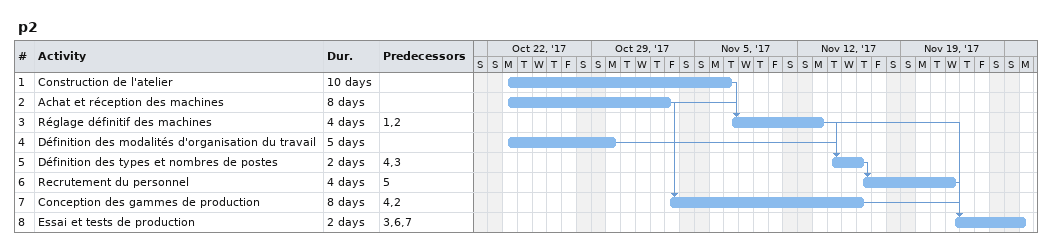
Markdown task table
p2

| ID | Task | Duration | Start | Finish | Predecessors |
|---|---|---|---|---|---|
| 1 | Construction de l'atelier | 10d | 2017-10-23 | 2017-11-07 |  |
| 2 | Achat et réception des machines | 8d | 2017-10-23 | 2017-11-03 |  |
| 3 | Réglage définitif des machines | 4d | 2017-11-07 | 2017-11-13 | 1, 2 |
| 4 | Définition des modalités d'organisation du travail | 5d | 2017-10-23 | 2017-10-30 |  |
| 5 | Définition des types et nombres de postes | 2d | 2017-11-14 | 2017-11-16 | 4, 3 |
| 6 | Recrutement du personnel | 4d | 2017-11-16 | 2017-11-22 | 5 |
| 7 | Conception des gammes de production | 8d | 2017-11-03 | 2017-11-16 | 4, 2 |
| 8 | Essai et tests de production | 2d | 2017-11-22 | 2017-11-27 | 3, 6, 7 |
